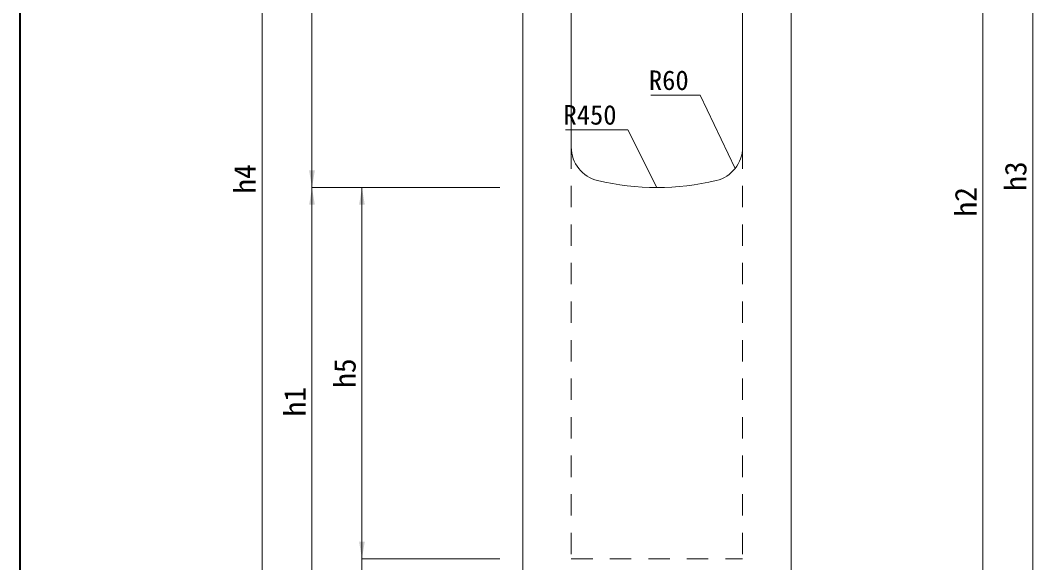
# Model space of a CAD drawing. Units: millimetres, scale not verified. Extents: x 58559 to 106559, y -58351 to -47326.
# Drawn here: x 77567 to 79341, y -53917 to -52967 of the extents above; entities that cross this region are included whole.
import ezdxf
from ezdxf.enums import TextEntityAlignment as Align

# ---------------------------------------------------------------- set-up
doc = ezdxf.new("R2010")
doc.units = ezdxf.units.MM
doc.header["$LTSCALE"] = 50
doc.linetypes.add('USER2', pattern=[1.35, 0.75, -0.6])
for name, color, linetype, lineweight in [('図枠', 7, 'Continuous', 5), ('寸法線', 7, 'Continuous', 13), ('引出線', 4, 'Continuous', 13), ('本体', 2, 'Continuous', 13)]:
    doc.layers.add(name, color=color, linetype=linetype, lineweight=lineweight)
doc.styles.add('ＭＳ ゴシック', font='')
doc.styles.get('ＭＳ ゴシック').set_extended_font_data('MS Gothic')

# ---------------------------------------------------------------- blocks, each defined once
blk = doc.blocks.new('filled_arrow')
at = {"color": 0, "linetype": 'Continuous', "lineweight": -2}
blk.add_solid([(7.5, 1.25), (0, 0), (7.5, -1.25)], dxfattribs=at)

msp = doc.modelspace()

# ---------------------------------------------------------------- linework, layer by layer
at = {"layer": '図枠', "lineweight": 40}
msp.add_line((77567.4, -56830.02), (77567.4, -49905.02), dxfattribs=at)
at = {"layer": '寸法線'}
for p, q in [((79341.32, -54010.07), (79341.32, -52470.07)), ((77991.04, -54010.07), (77991.04, -52480.07)), ((78078.54, -53260.07), (78078.54, -52560.07)), ((79253.82, -54010.07), (79253.82, -52560.07)), ((78407.87, -53260.07), (78078.54, -53260.07)), ((78078.54, -54010.07), (78078.54, -53260.07)), ((78407.87, -53260.07), (78078.54, -53260.07)), ((78166.04, -53260.07), (78166.04, -53910.07)), ((78407.87, -53260.07), (78166.04, -53260.07)), ((78166.04, -53850.07), (78166.04, -54070.07)), ((78407.87, -53910.07), (78166.04, -53910.07)), ((78407.87, -53910.07), (78166.04, -53910.07))]:
    msp.add_line(p, q, dxfattribs=at)
at = {"layer": '引出線'}
for points in [[(78819.94, -53226.75), (78758.48, -53098.26), (78672.33, -53098.26)], [(78682.87, -53260.07), (78632.1, -53158.87), (78522.56, -53158.87)]]:
    msp.add_lwpolyline(points, dxfattribs=at)
at = {"layer": '本体'}
for p, q in [((78447.87, -52560.07), (78447.87, -54010.07)), ((78532.87, -52560.07), (78532.87, -53189.54)), ((78832.87, -52560.07), (78832.87, -53189.54)), ((78917.87, -52560.07), (78917.87, -54010.07))]:
    msp.add_line(p, q, dxfattribs=at)
at = {"layer": '本体', "linetype": 'USER2', "lineweight": 15}
for p, q in [((78532.87, -53189.54), (78532.87, -53910.07)), ((78832.87, -53189.54), (78832.87, -53910.07)), ((78532.87, -53910.07), (78832.87, -53910.07))]:
    msp.add_line(p, q, dxfattribs=at)
at = {"layer": '本体'}
for centre, radius, start, end in [((78592.87, -53189.54), 60, 180, 256.65764), ((78772.87, -53189.54), 60, 283.34236, 0), ((78682.87, -52810.07), 450, 256.65764, 283.34236)]:
    msp.add_arc(centre, radius, start, end, dxfattribs=at)

# ---------------------------------------------------------------- block references
at = {"layer": '寸法線', "xscale": 4, "yscale": 4}
for p, rotation in [((78078.54, -53260.07), 90), ((78078.54, -53260.07), 270), ((78166.04, -53260.07), 270), ((78166.04, -53910.07), 90), ((78166.04, -53910.07), 90)]:
    msp.add_blockref('filled_arrow', p, dxfattribs=dict(at, rotation=rotation))
at = {"layer": '引出線', "xscale": 0.16, "yscale": 0.16}
for p, rotation in [((78819.94, -53226.75), 115.6), ((78682.87, -53260.07), 116.6)]:
    msp.add_blockref('filled_arrow', p, dxfattribs=dict(at, rotation=rotation))

# ---------------------------------------------------------------- texts
at = {"layer": '寸法線', "style": 'ＭＳ ゴシック'}
for s, p in [('h3', (79311.32, -53240.07)), ('h4', (77961.04, -53245.07)), ('h2', (79223.82, -53285.07)), ('h5', (78136.04, -53585.07)), ('h1', (78048.54, -53635.07))]:
    msp.add_text(s, height=37.98, rotation=90, dxfattribs=at).set_placement(p, align=Align.MIDDLE_CENTER)
at = {"layer": '引出線', "style": 'ＭＳ ゴシック'}
for s, p in [('R60', (78738.48, -53055.06)), ('R450', (78612.1, -53115.67))]:
    msp.add_text(s, height=34.18, dxfattribs=at).set_placement(p, align=Align.TOP_RIGHT)

doc.saveas('drawing.dxf')
